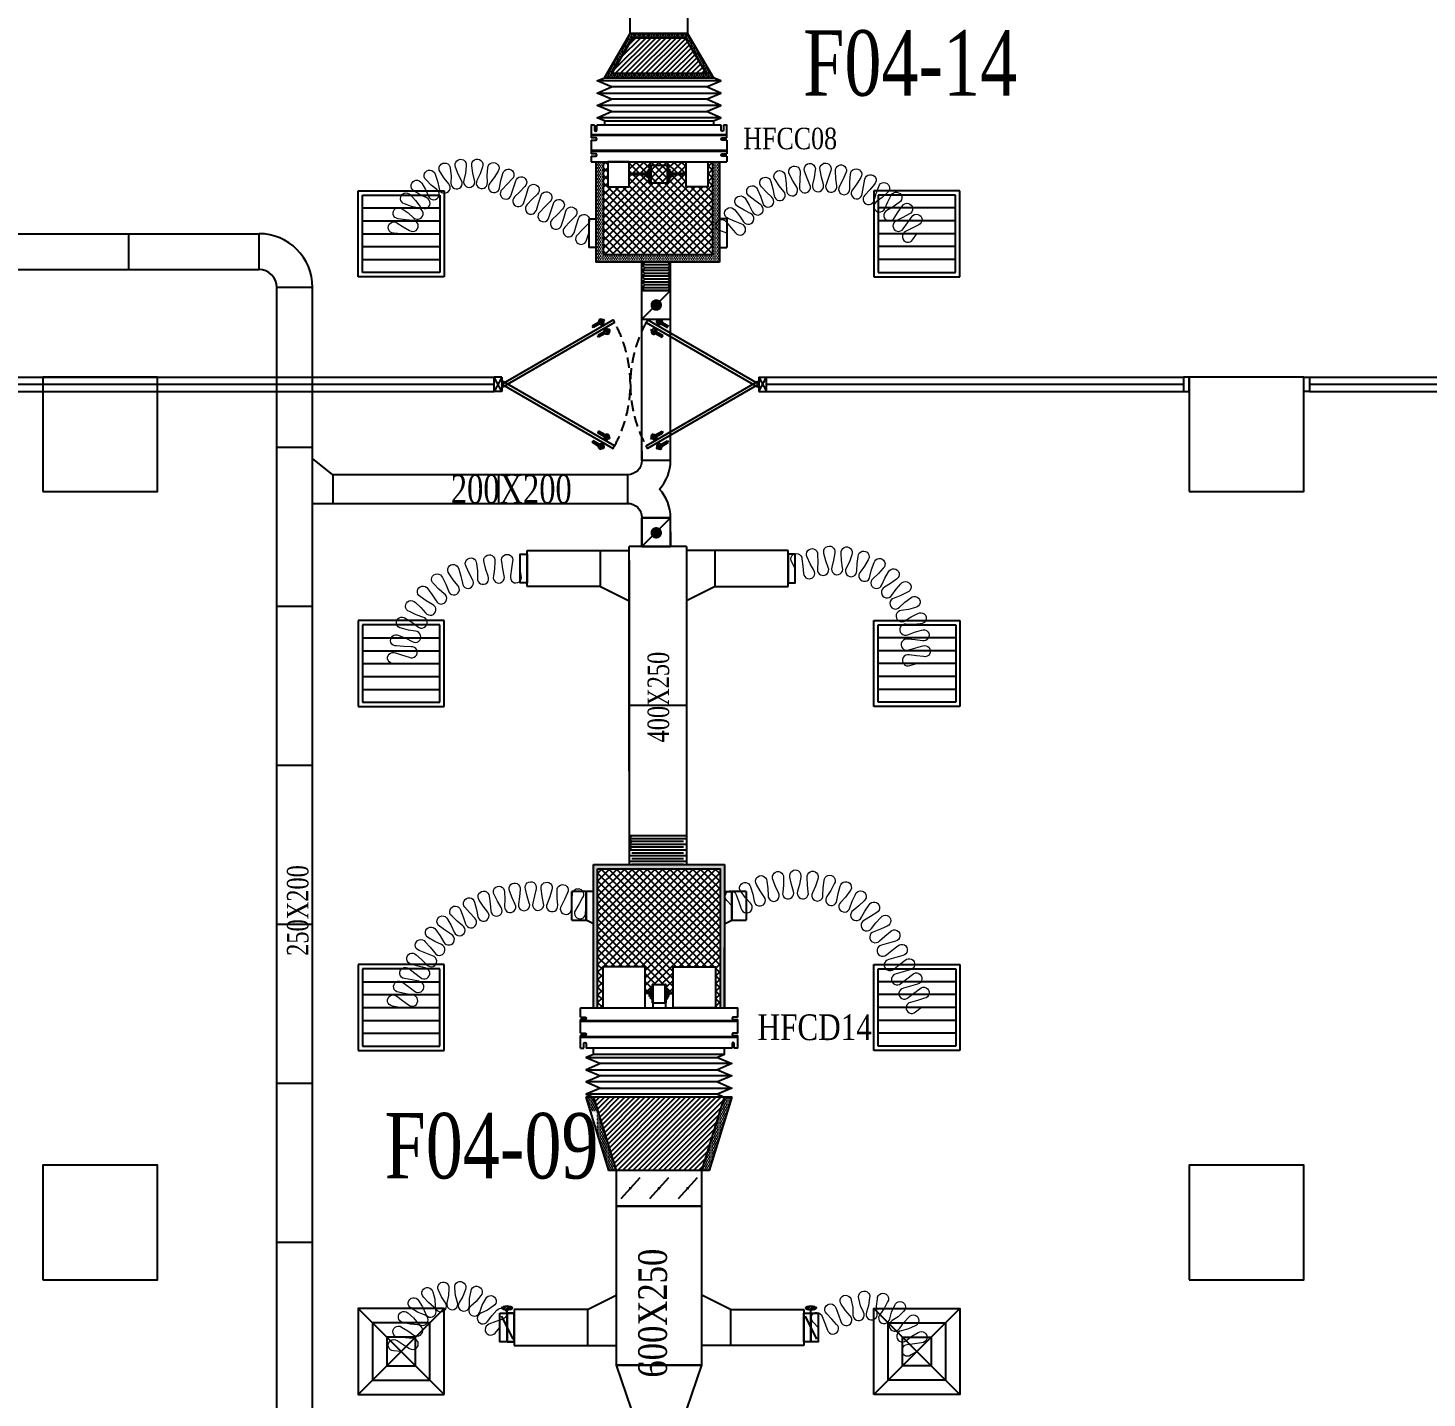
# Model space of a CAD drawing. Header units: metres. Extents: x 352651 to 1421851, y -87441 to -24441.
# Drawn here: x 649179 to 658941, y -66085 to -56524 of the extents above; entities that cross this region are included whole.
import ezdxf
from ezdxf.enums import TextEntityAlignment as Align

# ---------------------------------------------------------------- set-up
doc = ezdxf.new("R2010")
doc.units = ezdxf.units.M
doc.header["$LTSCALE"] = 300
doc.header["$MEASUREMENT"] = 0
doc.linetypes.add('DASHED2', pattern=[0.375, 0.25, -0.125])
for name, color, linetype in [('bat noi mem', 4, 'CONTINUOUS'), ('CUA', 8, 'CONTINUOUS'), ('CUAGIO', 2, 'CONTINUOUS'), ('KHUAT', 8, 'DASHED2'), ('KT', 1, 'CONTINUOUS'), ('thiet bi', 11, 'CONTINUOUS'), ('vach', 6, 'CONTINUOUS')]:
    doc.layers.add(name, color=color, linetype=linetype)
doc.layers.add('noi mem', color=5, linetype='BATTING', lineweight=0)
doc.styles.add('PHU', font='vntimeh.shx', dxfattribs={"width": 0.8})
doc.styles.add('ROMANS', font='romans.shx', dxfattribs={"width": 0.75, "bigfont": 'romancvn.shx'})
doc.linetypes.add('BATTING', pattern='A,0.0001,-0.1,[134,ltypeshp.shx,S=0.1,R=0,X=-0.1,Y=0],-0.2,[134,ltypeshp.shx,S=0.1,R=180,X=0.1,Y=0],-0.1', length=0.4001)
pattern_1 = [(180, (1209250.94, -6539.427), (-6.25, 12.5), [0, -12.5])]
pattern_2 = [(0, (-176471.301, -113850.794), (6.25, 12.5), [0, -12.5])]

# ---------------------------------------------------------------- blocks, each defined once
blk = doc.blocks.new('cot1')
at = {"layer": 'vach'}
blk.add_lwpolyline([(-400, -400), (400, -400), (400, 400), (-400, 400)], close=True, dxfattribs=at)
blk = doc.blocks.new('SAG')
at = {"layer": 'CUAGIO'}
for p, q in [((-300, 300), (-300, -300)), ((300, 300), (-300, 300)), ((300, -300), (300, 300)), ((-300, -300), (300, -300))]:
    blk.add_line(p, q, dxfattribs=at)
at = {"layer": 'CUAGIO', "color": 8}
for p, q in [((-270, 270), (-270, -270)), ((270, 270), (-270, 270)), ((-180, -270), (-180, 270)), ((-90, -270), (-90, 270)), ((0, -270), (0, 270)), ((90, -270), (90, 270)), ((180, -270), (180, 270)), ((270, -270), (270, 270)), ((-270, -270), (270, -270))]:
    blk.add_line(p, q, dxfattribs=at)
blk = doc.blocks.new('SAD')
at = {"layer": 'CUAGIO', "color": 8}
for p, q in [((-300, -300), (300, 300)), ((300, -300), (-300, 300))]:
    blk.add_line(p, q, dxfattribs=at)
at = {"layer": 'CUAGIO'}
blk.add_lwpolyline([(300, -300), (300, 300), (-300, 300), (-300, -300)], close=True, dxfattribs=at)
at = {"layer": 'CUAGIO', "color": 8}
for points in [[(200, -200), (200, 200), (-200, 200), (-200, -200)], [(100, -100), (100, 100), (-100, 100), (-100, -100)]]:
    blk.add_lwpolyline(points, close=True, dxfattribs=at)
blk = doc.blocks.new('1-van gio D200')
at = {"layer": 'CUAGIO'}
h = blk.add_hatch(dxfattribs=at)
h.set_pattern_fill('ANSI31', color=256, scale=100, style=0)
edge = h.paths.add_edge_path()
edge.add_ellipse((486127, -58494), major_axis=(-38.1, 0), ratio=0.310482, start_angle=0, end_angle=360, ccw=False)
for p, q in [((486167, -58437.3), (486087.1, -58277.5)), ((486127, -58257.4), (486127, -58494))]:
    blk.add_line(p, q, dxfattribs=at)
at = {"layer": 'CUAGIO', "const_width": 3}
for points in [[(486127, -58457.4), (486177, -58457.4), (486177, -58257.4), (486077, -58257.4), (486077, -58457.4), (486127, -58457.4)], [(486167, -58437.3), (486087.1, -58277.5)], [(486127, -58257.4), (486127, -58494)]]:
    blk.add_lwpolyline(points, dxfattribs=at)
at = {"layer": 'CUAGIO'}
blk.add_lwpolyline([(486177, -58457.4), (486077, -58457.4), (486077, -58257.4), (486177, -58257.4)], close=True, dxfattribs=at)
at = {"layer": 'CUAGIO', "const_width": 5.35}
blk.add_lwpolyline([(486130.7, -58357.4, -1), (486123.3, -58357.4, -1)], format="xyb", close=True, dxfattribs=at)
at = {"layer": 'CUAGIO', "extrusion": (0, 0, -1)}
blk.add_ellipse((486127, -58494), major_axis=(-38.1, 0), ratio=0.310482, start_param=-1.570796, end_param=4.712389, dxfattribs=at)
blk = doc.blocks.new('bac noi mem')
at = {"layer": 'bat noi mem'}
for p, q in [((493886.7, -64673), (493866.7, -64693)), ((494066.7, -64693), (493866.7, -64693)), ((493866.7, -64693), (493886.7, -64713)), ((493886.7, -64713), (493866.7, -64733)), ((494046.7, -64673), (493886.7, -64673)), ((494046.7, -64713), (493886.7, -64713)), ((494046.7, -64673), (494066.7, -64693)), ((494066.7, -64693), (494046.7, -64713)), ((494046.7, -64713), (494066.7, -64733)), ((494066.7, -64733), (493866.7, -64733)), ((493866.7, -64733), (493886.7, -64753)), ((493886.7, -64753), (493866.7, -64773)), ((494066.7, -64773), (493866.7, -64773)), ((493866.7, -64773), (493886.7, -64793)), ((493886.7, -64793), (493866.7, -64813)), ((494066.7, -64813), (493866.7, -64813)), ((493866.7, -64813), (493886.7, -64833)), ((494046.7, -64753), (493886.7, -64753)), ((494046.7, -64793), (493886.7, -64793)), ((494066.7, -64733), (494046.7, -64753)), ((494046.7, -64753), (494066.7, -64773)), ((494066.7, -64773), (494046.7, -64793)), ((494046.7, -64793), (494066.7, -64813)), ((494066.7, -64813), (494046.7, -64833)), ((493886.7, -64833), (493866.7, -64853)), ((494066.7, -64853), (493866.7, -64853)), ((493866.7, -64853), (493886.7, -64873)), ((494046.7, -64833), (493886.7, -64833)), ((494046.7, -64873), (493886.7, -64873)), ((494046.7, -64833), (494066.7, -64853)), ((494066.7, -64853), (494046.7, -64873))]:
    blk.add_line(p, q, dxfattribs=at)

msp = doc.modelspace()

# ---------------------------------------------------------------- hatches: boundary and pattern name
at = {"layer": 'CUAGIO'}
h = msp.add_hatch(dxfattribs=at)
h.set_pattern_fill('DOTS', color=256, scale=200, style=0)
h.set_pattern_definition(pattern_2)
h.paths.add_polyline_path([(653782, -56561.5), (653382, -56561.5), (653201, -56871.5), (653963, -56871.5)])
h.paths.add_polyline_path([(653764.7, -56591.5), (653910.7, -56841.5), (653253.2, -56841.5), (653399.2, -56591.5)], flags=16)
h = msp.add_hatch(dxfattribs=at)
h.set_pattern_fill('ANSI31', color=256, scale=200, style=0)
h.set_pattern_definition([(45, (-181458.12, -88621.382), (-17.6776695, 17.6776695), [])])
h.paths.add_polyline_path([(653910.7, -56841.5), (653764.7, -56591.5), (653399.2, -56591.5), (653253.2, -56841.5)])
h = msp.add_hatch(dxfattribs=at)
h.set_pattern_fill('DOTS', color=256, scale=200, style=0)
h.set_pattern_definition(pattern_2)
h.paths.add_polyline_path([(654004.3, -57457), (653954.3, -57457), (653954.3, -58107), (653192.3, -58107), (653192.3, -57457), (653142.3, -57457), (653142.3, -58157), (654004.3, -58157)])
at = {"layer": 'CUAGIO', "ltscale": 1.5}
h = msp.add_hatch(dxfattribs=at)
h.set_pattern_fill('ANSI37', color=9, scale=300, style=0)
h.set_pattern_definition([(45, (-3100, 0), (-26.5165043, 26.5165043), []), (135, (-3100, 0), (-26.5165043, -26.5165043), [])])
h.paths.add_polyline_path([(653954.3, -58107), (653954.3, -57457), (653922, -57457), (653922, -57632), (653772, -57632), (653772, -57549), (653666.7, -57549), (653666.7, -57564.7), (653656.2, -57564.7), (653656.2, -57524.3), (653666.7, -57524.3), (653666.7, -57539.9), (653772, -57539.9), (653772, -57457), (653374.5, -57457), (653374.5, -57632), (653224.5, -57632), (653224.5, -57457), (653192.3, -57457), (653192.3, -58107)])
h.paths.add_polyline_path([(653517.6, -57607.5, 0.725882), (653524.1, -57607.5)], flags=16)
h.paths.add_polyline_path([(653646.3, -57481.4, 0.725882), (653639.8, -57481.4), (653639.8, -57607.5, 0.725882), (653646.3, -57607.5)], flags=16)
h.paths.add_polyline_path([(653507.7, -57564.7), (653497.2, -57564.7), (653497.2, -57524.3), (653507.7, -57524.3)], flags=16)
at = {"layer": 'CUAGIO'}
h = msp.add_hatch(dxfattribs=at)
h.set_pattern_fill('DOTS', color=2, scale=200, style=0)
h.set_pattern_definition([(0, (55045.287, -32824.01), (6.25, 12.5), [0, -12.5])])
h.paths.add_polyline_path([(654010.1, -62391.5), (654010.1, -63361.5), (654040.1, -63361.5), (654040.1, -62361.5), (653124.1, -62361.5), (653124.1, -63361.5), (653154.1, -63361.5), (653154.1, -62391.5)])
at = {"layer": 'CUAGIO', "ltscale": 1.5}
h = msp.add_hatch(dxfattribs=at)
h.set_pattern_fill('ANSI37', color=9, scale=300, style=0)
h.set_pattern_definition([(45, (102460.246, -2760.965), (-26.5165043, 26.5165043), []), (135, (102460.246, -2760.965), (-26.5165043, -26.5165043), [])])
h.paths.add_polyline_path([(653485.3, -63075.5), (653485.3, -63262.9), (653514.7, -63262.9), (653514.7, -63242.7), (653525.3, -63242.7), (653525.3, -63226.9), (653535.2, -63226.9), (653535.2, -63202, -1), (653541.7, -63199.9), (653624, -63199.9, -1), (653630.5, -63202), (653630.5, -63226.9), (653640.4, -63226.9), (653640.4, -63242.7), (653650.9, -63242.7), (653650.9, -63262.9), (653680.3, -63262.9), (653680.3, -63075.5), (653975.3, -63075.5), (653975.3, -63361.5), (654010.1, -63361.5), (654010.1, -62391.5), (653154.1, -62391.5), (653154.1, -63361.5), (653190.3, -63361.5), (653190.3, -63075.5)])
at = {"layer": 'CUAGIO'}
h = msp.add_hatch(dxfattribs=at)
h.set_pattern_fill('DOTS', color=2, scale=200, angle=180, style=0)
h.set_pattern_definition(pattern_1)
h.paths.add_polyline_path([(653282.1, -64496.5), (653229.8, -64496.5), (653071.8, -63986.5), (653124.1, -63986.5)])
h = msp.add_hatch(dxfattribs=at)
h.set_pattern_fill('ANSI31', color=256, scale=200, style=0)
h.set_pattern_definition([(45, (-181458.12, -87912.58), (-17.6776695, 17.6776695), [])])
h.paths.add_polyline_path([(653124.1, -63986.5), (653282.1, -64496.5), (653882.1, -64496.5), (654040.1, -63986.5)])
h = msp.add_hatch(dxfattribs=at)
h.set_pattern_fill('DOTS', color=2, scale=200, angle=180, style=0)
h.set_pattern_definition(pattern_1)
h.paths.add_polyline_path([(653934.5, -64496.5), (653882.1, -64496.5), (654040.1, -63986.5), (654092.5, -63986.5)])

# ---------------------------------------------------------------- linework, layer by layer
at = {"layer": 'bat noi mem'}
for p, q in [((654013, -56892.9), (653151, -56892.9)), ((654013, -56892.9), (653151, -56892.9)), ((653151, -56978.6), (654013, -56978.6)), ((653913, -56935.7), (653251, -56935.7)), ((654013, -57064.3), (653151, -57064.3)), ((653913, -57021.5), (653251, -57021.5)), ((654013, -57150), (653151, -57150)), ((653201, -57171.5), (653963, -57171.5)), ((653251, -57107.2), (653913, -57107.2)), ((653773.3, -62161.5), (653373.3, -62161.5)), ((653393.3, -62161.5), (653373.3, -62181.5)), ((653773.3, -62181.5), (653373.3, -62181.5)), ((653373.3, -62181.5), (653393.3, -62201.5)), ((653393.3, -62201.5), (653373.3, -62221.5)), ((653773.3, -62221.5), (653373.3, -62221.5)), ((653373.3, -62221.5), (653393.3, -62241.5)), ((653393.3, -62241.5), (653373.3, -62261.5)), ((653773.3, -62261.5), (653373.3, -62261.5)), ((653753.3, -62201.5), (653393.3, -62201.5)), ((653753.3, -62241.5), (653393.3, -62241.5)), ((653773.3, -62301.5), (653373.3, -62301.5)), ((653773.3, -62341.5), (653373.3, -62341.5)), ((653753.3, -62281.5), (653393.3, -62281.5)), ((653753.3, -62321.5), (653393.3, -62321.5)), ((653753.3, -62361.5), (653393.3, -62361.5)), ((653074.1, -63707.9), (653990.1, -63707.9)), ((653074.1, -63793.6), (653990.1, -63793.6)), ((654090.1, -63750.7), (653174.1, -63750.7)), ((654090.1, -63836.5), (653174.1, -63836.5)), ((653990.1, -63879.3), (653074.1, -63879.3)), ((653174.1, -63922.2), (654090.1, -63922.2)), ((653990.1, -63965), (653074.1, -63965)), ((654040.1, -63986.5), (653124.1, -63986.5))]:
    msp.add_line(p, q, dxfattribs=at)
for points in [[(653201, -57171.5), (653151, -57150), (653251, -57107.2), (653151, -57064.3), (653251, -57021.5), (653151, -56978.6), (653251, -56935.7), (653151, -56892.9), (653201, -56871.5)], [(653963, -57171.5), (654013, -57150), (653913, -57107.2), (654013, -57064.3), (653913, -57021.5), (654013, -56978.6), (653913, -56935.7), (654013, -56892.9), (653963, -56871.5)], [(653124.1, -63686.5), (653074.1, -63707.9), (653174.1, -63750.7), (653074.1, -63793.6), (653174.1, -63836.5), (653074.1, -63879.3), (653174.1, -63922.2), (653074.1, -63965), (653124.1, -63986.5)], [(654040.1, -63686.5), (653990.1, -63707.9), (654090.1, -63750.7), (653990.1, -63793.6), (654090.1, -63836.5), (653990.1, -63879.3), (654090.1, -63922.2), (653990.1, -63965), (654040.1, -63986.5)]]:
    msp.add_lwpolyline(points, dxfattribs=at)
at = {"layer": 'CUA'}
for p, q in [((653202.9, -58561.4), (653152.8, -58590.4)), ((653192, -58597.8), (653166.1, -58552.8)), ((653561.3, -58561.4), (653611.5, -58590.4)), ((653572.2, -58597.8), (653598.2, -58552.8)), ((653161.1, -58578.4), (653116, -58604.4)), ((653116, -58604.4), (653122.3, -58615.2)), ((653167.3, -58589.2), (653122.3, -58615.2)), ((653199.5, -58645), (653154.5, -58671)), ((653205.8, -58655.8), (653160.7, -58681.8)), ((653241.4, -58628.1), (653191.2, -58657)), ((653204.5, -58619.3), (653230.5, -58664.3)), ((653466, -58604.4), (653459.8, -58615.2)), ((653522.9, -58628.1), (653573, -58657)), ((653559.8, -58619.3), (653533.8, -58664.3)), ((653558.5, -58655.8), (653603.5, -58681.8)), ((653564.7, -58645), (653609.8, -58671)), ((653597, -58589.2), (653642, -58615.2)), ((653603.2, -58578.4), (653648.2, -58604.4)), ((653160.7, -58681.8), (653154.5, -58671)), ((653603.5, -58681.8), (653609.8, -58671)), ((652432.1, -59059.6), (652432.1, -58960)), ((652484.9, -58960), (652432.1, -59059.6)), ((652484.9, -59059.6), (652432.1, -58960)), ((652484.9, -58960), (652432.1, -58960)), ((652484.9, -58960), (652484.9, -59059.6)), ((654279.4, -58960), (654279.4, -59059.6)), ((654279.4, -58960), (654332.1, -59059.6)), ((654279.4, -59059.6), (654332.1, -58960)), ((654279.4, -58960), (654332.1, -58960)), ((654332.1, -59059.6), (654332.1, -58960)), ((652484.9, -59059.6), (652432.1, -59059.6)), ((654279.4, -59059.6), (654332.1, -59059.6)), ((653160.7, -59337.8), (653154.5, -59348.6)), ((653199.5, -59374.6), (653154.5, -59348.6)), ((653205.8, -59363.8), (653160.7, -59337.8)), ((653558.5, -59363.8), (653603.5, -59337.8)), ((653564.7, -59374.6), (653609.8, -59348.6)), ((653603.5, -59337.8), (653609.8, -59348.6)), ((653116, -59415.2), (653122.3, -59404.4)), ((653161.1, -59441.2), (653116, -59415.2)), ((653167.3, -59430.4), (653122.3, -59404.4)), ((653202.9, -59458.2), (653152.8, -59429.2)), ((653192, -59421.8), (653166.1, -59466.8)), ((653241.4, -59391.5), (653191.2, -59362.6)), ((653204.5, -59400.3), (653230.5, -59355.3)), ((653522.9, -59391.5), (653573, -59362.6)), ((653559.8, -59400.3), (653533.8, -59355.3)), ((653561.3, -59458.2), (653611.5, -59429.2)), ((653572.2, -59421.8), (653598.2, -59466.8)), ((653597, -59430.4), (653642, -59404.4)), ((653603.2, -59441.2), (653648.2, -59415.2)), ((653648.2, -59415.2), (653642, -59404.4))]:
    msp.add_line(p, q, dxfattribs=at)
at = {"layer": 'CUA', "linetype": 'Continuous'}
for p, q in [((646882.1, -58959.6), (652432.1, -58959.6)), ((654332.1, -58959.6), (657242.1, -58959.6)), ((658122.1, -58959.6), (660432.1, -58959.6)), ((646832.1, -59009.6), (652432.1, -59009.6)), ((654332.1, -59009.6), (657242.1, -59009.6)), ((658122.1, -59009.6), (660432.1, -59009.6)), ((646782.1, -59059.6), (652432.1, -59059.6)), ((654332.1, -59059.6), (657242.1, -59059.6)), ((658122.1, -59059.6), (660432.1, -59059.6))]:
    msp.add_line(p, q, dxfattribs=at)
at = {"layer": 'CUA'}
for points in [[(653272.5, -58579.5), (652495.5, -59028.1), (652484.9, -59009.8), (653261.9, -58561.2)], [(653491.8, -58579.5), (654268.8, -59028.1), (654279.4, -59009.8), (653502.3, -58561.2)], [(653272.5, -59440.1), (652495.5, -58991.5), (652484.9, -59009.8), (653261.9, -59458.4)], [(653491.8, -59440.1), (654268.8, -58991.5), (654279.4, -59009.8), (653502.3, -59458.4)]]:
    msp.add_lwpolyline(points, close=True, dxfattribs=at)
at = {"layer": 'CUA', "linetype": 'Continuous'}
for points in [[(657282.1, -58959.6), (657242.1, -58959.6), (657242.1, -59059.6), (657282.1, -59059.6)], [(658082.1, -58959.6), (658122.1, -58959.6), (658122.1, -59059.6), (658082.1, -59059.6)]]:
    msp.add_lwpolyline(points, close=True, dxfattribs=at)
at = {"layer": 'CUA', "extrusion": (0, 0, -1)}
for centre, major_axis in [((653179, -58575.2), (17.6, -4.7)), ((653546.8, -58641.9), (-4.7, 17.6)), ((653217.5, -59377.7), (4.7, -17.6)), ((653585.2, -59444.4), (-17.6, 4.7))]:
    msp.add_ellipse(centre, major_axis=major_axis, ratio=1, dxfattribs=at)
at = {"layer": 'CUA'}
for centre, major_axis in [((653585.2, -58575.2), (-17.6, -4.7)), ((653217.5, -58641.9), (4.7, 17.6)), ((653179, -59444.4), (17.6, 4.7)), ((653546.8, -59377.7), (-4.7, -17.6))]:
    msp.add_ellipse(centre, major_axis=major_axis, ratio=1, dxfattribs=at)
at = {"layer": 'CUAGIO'}
for p, q in [((653201, -56871.5), (653382, -56561.5)), ((653382, -56561.5), (653782, -56561.5)), ((653782, -56561.5), (653963, -56871.5)), ((653201, -56871.5), (653963, -56871.5)), ((653201, -56871.5), (653963, -56871.5)), ((653913, -56935.7), (653913, -56935.7)), ((653142.3, -57457), (653142.3, -58157)), ((653192.3, -57457), (653192.3, -58107)), ((653954.3, -57457), (653954.3, -58107)), ((654004.3, -57457), (654004.3, -58157)), ((653092.3, -57856.2), (653092.3, -58056.2)), ((654054.3, -57856.2), (654054.3, -58056.2)), ((646550.2, -57959.6), (650790.1, -57959.5)), ((649880.6, -57959.6), (649880.6, -58209.6)), ((650790.1, -57959.5), (650790.1, -58209.5)), ((637009.7, -58209.6), (650790.1, -58209.5)), ((650915.5, -68910.2), (650915.1, -58334.5)), ((651165.1, -58334.5), (650915.1, -58334.5)), ((651165.5, -68910.2), (651165.1, -58334.5)), ((653462.8, -58357), (653662.8, -58357)), ((653662.8, -58357), (653462.8, -58556.9)), ((653462.8, -59541.5), (653462.8, -58367)), ((653662.8, -59541.5), (653662.8, -58367)), ((653462.8, -58556.9), (653662.8, -58556.9)), ((651165.1, -59450.4), (650915.1, -59450.4)), ((651305.4, -59641.5), (651165.2, -59528)), ((653462.8, -59474), (653462.8, -59541.5)), ((653662.8, -59541.5), (653662.8, -59474)), ((651305.4, -59641.5), (651305.4, -59841.5)), ((652463, -59641.5), (652463, -59841.5)), ((653362.8, -59641.5), (653362.8, -59841.5)), ((653362.8, -59641.5), (653362.8, -59841.5)), ((653462.8, -60141.5), (653462.8, -59941.5)), ((653662.8, -59941.5), (653462.8, -60141.5)), ((653462.8, -60026.2), (653462.8, -59941.5)), ((653662.8, -59941.5), (653462.8, -59941.5)), ((653462.8, -59941.5), (653462.8, -60098.1)), ((653662.8, -60141.5), (653662.8, -59941.5)), ((653662.8, -60026.2), (653662.8, -59941.5)), ((653662.8, -60098.1), (653662.8, -59941.5)), ((653462.8, -60039.3), (653462.8, -60141.5)), ((653662.8, -60039.3), (653662.8, -60141.5)), ((652663.3, -60421.4), (652663.3, -60171.4)), ((652663.3, -60171.4), (653373.3, -60171.4)), ((652673.3, -60171.4), (653373.3, -60171.4)), ((653173.3, -60421.4), (653173.3, -60171.4)), ((653173.3, -60421.4), (653173.3, -60171.4)), ((653373.3, -61709.3), (653373.3, -60141.5)), ((653773.3, -60141.5), (653373.3, -60141.5)), ((653462.8, -60141.5), (653662.8, -60141.5)), ((653773.3, -60141.5), (653773.3, -62361.5)), ((654473.2, -60171.4), (653773.3, -60171.4)), ((654483.2, -60171.4), (653773.3, -60171.4)), ((653973.3, -60421.4), (653973.3, -60171.4)), ((653973.3, -60421.4), (653973.3, -60171.4)), ((654483.2, -60421.4), (654483.2, -60171.4)), ((653373.3, -60240.5), (653373.3, -62361.5)), ((653173.3, -60421.4), (652663.3, -60421.4)), ((653173.3, -60421.4), (652673.3, -60421.4)), ((653173.3, -60421.4), (653373.3, -60521.4)), ((653173.3, -60421.4), (653373.3, -60521.4)), ((653973.3, -60421.4), (653773.3, -60521.4)), ((653973.3, -60421.4), (653773.3, -60521.4)), ((653973.3, -60421.4), (654473.2, -60421.4)), ((653973.3, -60421.4), (654483.2, -60421.4)), ((651165.1, -60560.4), (650915.1, -60560.4)), ((653773.3, -61251.5), (653373.3, -61251.5)), ((651165.1, -61670.4), (650915.1, -61670.4)), ((653154.1, -63361.5), (653154.1, -62391.5)), ((654010.1, -63361.5), (654010.1, -62391.5)), ((652974.4, -62750.8), (652974.4, -62550.8)), ((653074.1, -62550.8), (652974.4, -62550.8)), ((653074.1, -62750.8), (653074.1, -62550.8)), ((653074.1, -62550.8), (653074.1, -62750.8)), ((653074.1, -62550.8), (653074.1, -62750.8)), ((654090.1, -62550.8), (654090.1, -62750.8)), ((654090.1, -62550.8), (654090.1, -62750.8)), ((654090.1, -62750.8), (654090.1, -62550.8)), ((654189.8, -62550.8), (654189.8, -62750.8)), ((654090.1, -62750.8), (654189.8, -62750.8)), ((651165.1, -62780.4), (650915.1, -62780.4)), ((654040.1, -63361.5), (654040.1, -62940.1)), ((651165.1, -63890.4), (650915.1, -63890.4)), ((653934.5, -64496.5), (653229.8, -64496.5)), ((653449.1, -64547.2), (653315.2, -64695.8)), ((653649.1, -64547.2), (653515.2, -64695.8)), ((653849.1, -64547.2), (653715.2, -64695.8)), ((651165.1, -65000.4), (650915.1, -65000.4)), ((653082.1, -65468.3), (653282.1, -65368.3)), ((654082.1, -65468.3), (653882.1, -65368.3)), ((653082.1, -65468.3), (652572.1, -65468.3)), ((652572.1, -65468.3), (652572.1, -65718.3)), ((653082.1, -65468.3), (653082.1, -65718.3)), ((654082.1, -65468.3), (654592.1, -65468.3)), ((654082.1, -65468.3), (654082.1, -65718.3)), ((654592.1, -65468.3), (654592.1, -65718.3)), ((652572.1, -65718.3), (653282.1, -65718.3)), ((654592.1, -65718.3), (653882.1, -65718.3))]:
    msp.add_line(p, q, dxfattribs=at)
at = {"layer": 'CUAGIO', "color": 2}
for p, q in [((654055, -57417.5), (654055, -57457)), ((654004.3, -58157), (653142.3, -58157)), ((653954.3, -58107), (653192.3, -58107)), ((653462.8, -58367), (653462.8, -58157)), ((653662.8, -58367), (653662.8, -58157)), ((653124.1, -63361.5), (653124.1, -62361.5)), ((653124.1, -62361.5), (654040.1, -62361.5)), ((654040.1, -62361.5), (654040.1, -63361.5)), ((653154.1, -62391.5), (654010.1, -62391.5)), ((654092.5, -63986.5), (653071.8, -63986.5)), ((654040.1, -63986.5), (654092.5, -63986.5))]:
    msp.add_line(p, q, dxfattribs=at)
at = {"layer": 'CUAGIO'}
for points in [[(653382, -56311.5), (653782, -56311.5), (653782, -56561.5), (653382, -56561.5)], [(653382, -56561.5), (653782, -56561.5), (653963, -56871.5), (653201, -56871.5)], [(653399.2, -56591.5), (653764.7, -56591.5), (653910.7, -56841.5), (653253.2, -56841.5)], [(652663.3, -60396.4), (652613.3, -60396.4), (652613.3, -60196.4), (652663.3, -60196.4)], [(654483.2, -60396.4), (654533.2, -60396.4), (654533.2, -60196.4), (654483.2, -60196.4)], [(653282.1, -64746.5), (653882.1, -64746.5), (653882.1, -64496.5), (653282.1, -64496.5)], [(652572.1, -65493.3), (652522.1, -65493.3), (652522.1, -65693.3), (652572.1, -65693.3)], [(654592.1, -65493.3), (654642.1, -65493.3), (654642.1, -65693.3), (654592.1, -65693.3)], [(653882.1, -65856.5), (653282.1, -65856.5), (653457.1, -66366.5), (653707.1, -66366.5)]]:
    msp.add_lwpolyline(points, close=True, dxfattribs=at)
for points in [[(653092.3, -57856.2), (653142.3, -57856.2)], [(654054.3, -57856.2), (654004.3, -57856.2)], [(653142.3, -58056.2), (653092.3, -58056.2)], [(654004.3, -58056.2), (654054.3, -58056.2)], [(653124.1, -62550.8), (653074.1, -62550.8)], [(654040.1, -62550.8), (654090.1, -62550.8)], [(654040.1, -62550.8), (654090.1, -62550.8)], [(654189.8, -62550.8), (654090.1, -62550.8)], [(652974.4, -62750.8), (653074.1, -62750.8)], [(653124.1, -62776), (653074.1, -62750.8)], [(654040.1, -62776), (654090.1, -62750.8)], [(653071.8, -63986.5), (653229.8, -64496.5)], [(653882.1, -64496.5), (654040.1, -63986.5), (653124.1, -63986.5), (653282.1, -64496.5)], [(653934.5, -64496.5), (654092.5, -63986.5)]]:
    msp.add_lwpolyline(points, dxfattribs=at)
for points, const_width in [([(653582.8, -58457.4, -1), (653542.8, -58457.4, -1)], 40), ([(653582.8, -60047, -1), (653542.8, -60047, -1)], 40), ([(653377.1, -64621.5, -1), (653387.1, -64621.5, -1)], 10), ([(653577.1, -64621.5, -1), (653587.1, -64621.5, -1)], 10), ([(653777.1, -64621.5, -1), (653787.1, -64621.5, -1)], 10)]:
    msp.add_lwpolyline(points, format="xyb", close=True, dxfattribs=dict(at, const_width=const_width))
msp.add_lwpolyline([(651165.2, -59841.5), (653362.8, -59841.5, -0.414214), (653462.8, -59941.5), (653662.8, -59941.5), (653662.8, -59941.5, 0.184483), (653586.4, -59741.5, 0.184483), (653662.8, -59541.5), (653662.8, -59541.5), (653462.8, -59541.5, -0.414214), (653362.8, -59641.5), (651305.4, -59641.5)], format="xyb", dxfattribs=at)
at = {"layer": 'CUAGIO', "color": 2}
msp.add_lwpolyline([(653282.1, -65856.5), (653882.1, -65856.5), (653882.1, -64746.5), (653282.1, -64746.5)], close=True, dxfattribs=at)
at = {"layer": 'CUAGIO'}
for radius in [375, 125]:
    msp.add_arc((650790.1, -58334.5), radius, 0, 90, dxfattribs=at)
at = {"layer": 'KHUAT'}
for centre, start, end in [((652482.9, -59009.8), 331.40997, 28.59003), ((654281.4, -59009.8), 151.40997, 208.59003)]:
    msp.add_arc(centre, 899.3, start, end, dxfattribs=at)
at = {"layer": 'noi mem', "linetype": 'ByBlock', "ltscale": 1.5}
for points in [[(651782.1, -57959.6), (651730.9, -57955.7, -1.333333), (651753.8, -57884.3), (651797.8, -57910.9), (651841.7, -57937.6, 1.333333), (651864.6, -57866.2), (651813.4, -57862.3), (651761.8, -57855.1, -1.333333), (651788.9, -57785.2), (651831.8, -57814.6), (651870.1, -57847.9, 1.333333), (651904.6, -57781.3), (651855.3, -57769.3), (651806.4, -57751.2, -1.333333), (651847.9, -57688.7), (651883.5, -57726.7), (651913.8, -57767.4, 1.333333), (651961.7, -57709.8), (651916.2, -57687.4), (651872.3, -57659.3, -1.333333), (651926.2, -57607.2), (651952.9, -57651.9), (651973.7, -57698.2, 1.333333), (652032.9, -57652.1), (651993.2, -57620.6), (651956.4, -57583.7, -1.333333), (652020.2, -57544.3), (652036.7, -57593.7), (652047.1, -57643.4, 1.333333), (652114.8, -57611.2), (652082.8, -57571.8), (652054.8, -57527.9, -1.333333), (652125.6, -57503.1), (652131, -57554.9), (652130.5, -57605.7, 1.333333), (652203.6, -57588.7), (652180.8, -57543.4), (652162.8, -57494.5, -1.333333), (652237.3, -57485.5), (652231.5, -57537.2), (652220.1, -57586.7, 1.333333), (652295.1, -57585.8), (652282.5, -57536.6), (652275.5, -57485, -1.333333), (652350.1, -57492.2), (652333.4, -57541.5), (652311.7, -57587.4, 1.333333), (652385.1, -57602.6), (652383.4, -57551.9), (652387.6, -57500, -1.333333), (652459, -57523), (652432, -57567.6), (652400.9, -57607.7, 1.333333), (652469.4, -57638.3), (652478.6, -57588.4), (652493.4, -57538.7, -1.333333), (652558.4, -57576), (652522.9, -57613.8), (652486.9, -57650.5, 1.333333), (652551.2, -57689.2), (652566.7, -57640.2), (652582.3, -57591.2, -1.333333), (652646.5, -57629.8), (652610.5, -57666.5), (652574.5, -57703.2, 1.333333), (652638.8, -57741.8), (652654.3, -57692.8), (652669.8, -57643.8, -1.333333), (652734.1, -57682.5), (652698.1, -57719.2), (652662.1, -57755.9, 1.333333), (652726.4, -57794.5), (652741.9, -57745.5), (652757.4, -57696.5, -1.333333), (652821.7, -57735.1), (652785.7, -57771.8), (652749.7, -57808.5, 1.333333), (652814, -57847.2), (652829.5, -57798.2), (652845, -57749.2, -1.333333), (652909.3, -57787.8), (652873.3, -57824.5), (652837.3, -57861.2, 1.333333), (652901.6, -57899.8), (652917.1, -57850.8), (652932.6, -57801.8, -1.333333), (652996.9, -57840.5), (652960.9, -57877.2), (652924.9, -57913.9, 1.333333), (652989.1, -57952.5), (653004.7, -57903.5), (653020.2, -57854.5, -1.333333), (653084.5, -57893.1), (653048.5, -57929.8), (653012.5, -57966.5, 1.333333), (653076.7, -58005.2), (653092.3, -57956.2)], [(654054.3, -57956.2), (654006.3, -57937.4, -1.333333), (654049.6, -57876.1), (654083.3, -57915.1), (654117, -57954.1, 1.333333), (654160.3, -57892.8), (654112.4, -57874), (654064.7, -57853.3, -1.333333), (654110.2, -57793.6), (654142.8, -57834), (654172, -57876, 1.333333), (654221.4, -57819.6), (654176, -57796.2), (654131.7, -57769.1, -1.333333), (654184.9, -57716.3), (654211.7, -57760.8), (654234.7, -57806.3, 1.333333), (654291.5, -57757.3), (654249.7, -57727.8), (654209.5, -57694.9, -1.333333), (654269.5, -57649.9), (654289.9, -57697.6), (654306.5, -57746, 1.333333), (654369.4, -57705.1), (654332.1, -57670.3), (654296.8, -57632.2, -1.333333), (654362.4, -57595.8), (654376.1, -57645.9), (654385.9, -57696, 1.333333), (654453.8, -57664.2), (654421.6, -57624.6), (654391.9, -57582, -1.333333), (654461.9, -57554.9), (654468.6, -57606.4), (654471.4, -57657.4, 1.333333), (654543, -57635.3), (654516.6, -57591.6), (654493, -57545.3, -1.333333), (654566.1, -57528.2), (654565.6, -57580.1), (654561.4, -57631, 1.333333), (654635.4, -57618.9), (654615.2, -57572), (654598.2, -57522.9, -1.333333), (654672.9, -57515.9), (654665.3, -57567.3), (654654.1, -57617.2, 1.333333), (654729.1, -57615.3), (654715.6, -57566.1), (654705.5, -57515.2, -1.333333), (654780.4, -57518.5), (654765.8, -57568.3), (654747.9, -57616.2, 1.333333), (654822.4, -57624.7), (654815.8, -57574), (654812.8, -57522.2, -1.333333), (654886.5, -57535.8), (654865.2, -57583.2), (654840.9, -57628.1, 1.333333), (654913.6, -57646.8), (654913.9, -57595.7), (654918.1, -57543.9, -1.333333), (654989.3, -57567.6), (654961.7, -57611.5), (654931.4, -57652.7, 1.333333), (655000.8, -57681.2), (655008.2, -57630.6), (655019.4, -57579.9, -1.333333), (655086.7, -57613.1), (655053.3, -57652.9), (655017.7, -57689.5, 1.333333), (655082.5, -57727.2), (655096.8, -57678.2), (655114.9, -57629.5, -1.333333), (655176.9, -57671.6), (655138.4, -57706.4), (655098.1, -57737.8, 1.333333), (655157.1, -57784.1), (655178, -57737.4), (655202.6, -57691.7, -1.333333), (655258.3, -57741.9), (655215.3, -57771.1), (655171.1, -57796.7, 1.333333), (655223.2, -57850.6), (655250.3, -57807.3), (655280, -57765.1, -1.333333), (655329.2, -57821.8), (655283.3, -57845.3), (655237.3, -57868.6, 1.333333), (655286.3, -57925.4), (655316.1, -57883.4), (655345.9, -57841.4, -1.333333), (655394.9, -57898.2), (655349, -57921.5), (655303, -57944.8, 1.333333), (655352, -58001.6), (655381.8, -57959.6)], [(651782.1, -60959.6), (651731.6, -60959.1, -1.333333), (651743.3, -60885.1), (651791.5, -60900.3), (651839.5, -60915.8, 1.333333), (651851.7, -60841.8), (651801.2, -60841.1), (651750.2, -60836.8, -1.333333), (651767.5, -60763.8), (651815, -60782.8), (651859.5, -60805.5, 1.333333), (651883.2, -60734.4), (651834, -60725.9), (651784.6, -60712.5, -1.333333), (651814.6, -60643.8), (651858, -60670.9), (651897.7, -60701.2, 1.333333), (651933.7, -60635.5), (651886.9, -60618.4), (651840.6, -60596.3, -1.333333), (651882.5, -60534.1), (651920.3, -60568.6), (651953.9, -60605.5, 1.333333), (652001.2, -60547.2), (651958.1, -60522), (651916.5, -60492.1, -1.333333), (651968.8, -60438.3), (651999.9, -60479), (652026.4, -60521.3, 1.333333), (652083.2, -60472.5), (652045.4, -60439.9), (652009.9, -60403.1, -1.333333), (652070.9, -60359.5), (652094.2, -60405.1), (652112.7, -60451.5, 1.333333), (652177.4, -60413.6), (652146, -60374.8), (652117.6, -60332.2, -1.333333), (652185.4, -60300.2), (652200.2, -60349.3), (652210.1, -60398.2, 1.333333), (652280.5, -60372.4), (652256.5, -60328.7), (652236.2, -60281.6, -1.333333), (652308.7, -60262.3), (652314.5, -60313.2), (652315.5, -60363.1, 1.333333), (652389.4, -60350.4), (652373.6, -60303.1), (652362, -60253.2, -1.333333), (652436.8, -60247.1), (652433.4, -60298.2), (652426.5, -60348.2, 1.333333), (652501.5, -60347.2), (652493.3, -60297.4), (652485.4, -60247.5, -1.333333), (652560.4, -60246.8), (652553.3, -60296.9), (652546.3, -60347, 1.333333), (652621.3, -60346.3), (652613.3, -60296.4)], [(654533.2, -60296.4), (654508.4, -60251.8, -1.333333), (654579.8, -60228.9), (654585.6, -60279.5), (654591.3, -60330.1, 1.333333), (654662.8, -60307.3), (654638, -60262.7), (654616.1, -60216, -1.333333), (654688.9, -60197.8), (654691.4, -60249.4), (654688.8, -60299.7, 1.333333), (654763, -60288.7), (654745.9, -60241.3), (654733.3, -60191.2, -1.333333), (654808.3, -60187.5), (654800.8, -60238.6), (654788.5, -60287.4, 1.333333), (654863.5, -60290.9), (654855.8, -60241.2), (654853.2, -60189.6, -1.333333), (654927.4, -60200.3), (654910.3, -60249.1), (654888.8, -60294.6, 1.333333), (654961.6, -60312.5), (654963.7, -60262.2), (654971.1, -60211.1, -1.333333), (655041.8, -60236), (655015.6, -60280.5), (654985.7, -60321, 1.333333), (655053.7, -60352.6), (655065.5, -60303.7), (655082.6, -60255, -1.333333), (655147.2, -60293), (655112.9, -60331.6), (655075.8, -60365.6, 1.333333), (655136.4, -60409.8), (655157.4, -60364), (655183.6, -60319.5, -1.333333), (655239.6, -60369.4), (655198.5, -60400.6), (655155.5, -60426.8, 1.333333), (655206.4, -60481.8), (655235.9, -60441), (655270.2, -60402.4, -1.333333), (655315.5, -60462.1), (655269.1, -60484.8), (655221.9, -60502.2, 1.333333), (655261.3, -60566), (655298, -60531.6), (655339.1, -60500.4, -1.333333), (655372.1, -60567.8), (655322.2, -60581.1), (655272.5, -60589, 1.333333), (655298.8, -60659.3), (655341.5, -60632.6), (655387.9, -60609.9, -1.333333), (655407.2, -60682.4), (655355.7, -60685.8), (655305.4, -60684, 1.333333), (655317.6, -60758), (655364.7, -60740.1), (655413.8, -60725.9, -1.333333), (655420.2, -60800.6), (655369.3, -60794.9), (655318.7, -60788.8, 1.333333), (655324.5, -60863.6), (655373.6, -60849.8), (655422.7, -60836, -1.333333), (655428.5, -60910.8), (655377.9, -60904.7), (655327.2, -60898.6, 1.333333), (655333.1, -60973.4), (655382.1, -60959.6)], [(654090.1, -62650.8), (654056.4, -62612.7, -1.333333), (654120.8, -62574.3), (654138.3, -62622.1), (654155.5, -62669.9, 1.333333), (654220.1, -62631.7), (654186.4, -62593.6), (654154.6, -62553.2, -1.333333), (654221.1, -62518.5), (654236, -62567.7), (654246.6, -62616.9, 1.333333), (654315.7, -62587.6), (654287.6, -62545.8), (654262.5, -62500.9, -1.333333), (654333.6, -62477.1), (654340.6, -62528.1), (654343.4, -62578.4, 1.333333), (654416.1, -62560.2), (654395, -62514.6), (654377.3, -62466.2, -1.333333), (654451.3, -62453.9), (654450.2, -62505.4), (654445, -62555.4, 1.333333), (654519.7, -62549), (654505.9, -62500.5), (654496.1, -62450.1, -1.333333), (654571.1, -62449.5), (654561.9, -62500.1), (654548.9, -62548.8, 1.333333), (654623.7, -62554.1), (654617.7, -62504.1), (654615.9, -62452.7, -1.333333), (654690.1, -62463.9), (654673.1, -62512.5), (654652.6, -62558.5, 1.333333), (654725.6, -62575.5), (654727.6, -62525.2), (654733.9, -62474.2, -1.333333), (654805.3, -62496.9), (654780.9, -62542.2), (654753.5, -62584.4, 1.333333), (654822.9, -62612.7), (654832.8, -62563.3), (654847, -62513.9, -1.333333), (654914, -62547.6), (654882.8, -62588.5), (654849, -62625.8, 1.333333), (654913.2, -62664.7), (654930.6, -62617.5), (654952.4, -62570.9, -1.333333), (655013.3, -62614.7), (654976.1, -62650.1), (654936.9, -62681.7, 1.333333), (654994.1, -62730.2), (655018.8, -62686.3), (655047.7, -62643.7, -1.333333), (655100.9, -62696.5), (655058.6, -62725.7), (655014.9, -62750.8, 1.333333), (655063.8, -62807.6), (655095.1, -62768.1), (655130.2, -62730.6, -1.333333), (655174.5, -62791.1), (655128.1, -62813.3), (655081, -62831.2, 1.333333), (655120.4, -62895), (655157.5, -62860.9), (655197.7, -62829.2, -1.333333), (655232.5, -62895.6), (655183.5, -62910.5), (655134.6, -62924.8, 1.333333), (655168.7, -62991.6), (655208.9, -62960.4), (655249.1, -62929.3, -1.333333), (655283.2, -62996.1), (655234.3, -63010.3), (655185.4, -63024.5, 1.333333), (655219.5, -63091.4), (655259.7, -63060.2), (655300, -63029.1, -1.333333), (655334, -63095.9), (655285.1, -63110.1), (655236.2, -63124.3, 1.333333), (655270.3, -63191.2), (655310.5, -63160), (655350.8, -63128.8, -1.333333), (655384.8, -63195.7), (655335.9, -63209.9), (655287.1, -63224.1, 1.333333), (655321.1, -63290.9), (655361.3, -63259.8), (655401.6, -63228.6, -1.333333), (655435.6, -63295.5), (655386.7, -63309.7), (655337.9, -63323.9, 1.333333), (655371.9, -63390.7), (655412.1, -63359.6)], [(651772.1, -63359.6), (651721.9, -63349.7, -1.333333), (651752, -63281.1), (651793.3, -63311.4), (651834.6, -63341.8, 1.333333), (651864.7, -63273.2), (651814.5, -63263.3), (651764.2, -63253.5, -1.333333), (651794.4, -63184.8), (651835.6, -63215.2), (651876.9, -63245.6, 1.333333), (651907.1, -63176.9), (651856.8, -63167.1), (651806.5, -63157.2, -1.333333), (651836.7, -63088.5), (651878, -63119), (651917.7, -63150.8, 1.333333), (651950.5, -63083.4), (651901, -63071.7), (651851.6, -63056.9, -1.333333), (651888.2, -62991.5), (651926.7, -63025.9), (651962.5, -63062, 1.333333), (652002.8, -62998.8), (651955, -62981.6), (651907.6, -62961.2, -1.333333), (651951.5, -62900.4), (651985.8, -62939), (652017.2, -62979, 1.333333), (652064.5, -62920.8), (652019, -62898.2), (651974.2, -62872.5, -1.333333), (652024.8, -62817.1), (652054.4, -62859.4), (652081, -62902.8, 1.333333), (652134.7, -62850.5), (652092.1, -62822.7), (652050.6, -62792.1, -1.333333), (652107.2, -62742.9), (652131.8, -62788.3), (652153.2, -62834.4, 1.333333), (652212.6, -62788.6), (652173.4, -62756.2), (652135.7, -62720.9, -1.333333), (652197.6, -62678.6), (652216.8, -62726.5), (652232.8, -62774.8, 1.333333), (652297, -62736.1), (652261.8, -62699.4), (652228.4, -62660, -1.333333), (652294.7, -62625.1), (652308.3, -62674.9), (652318.6, -62724.7, 1.333333), (652386.9, -62693.6), (652356.1, -62653.1), (652327.4, -62610.2, -1.333333), (652397.4, -62583.1), (652405.1, -62634.1), (652409.7, -62684.8, 1.333333), (652481.1, -62661.7), (652455.1, -62617.9), (652431.6, -62572, -1.333333), (652504.2, -62553.1), (652506, -62604.7), (652504.7, -62655.5, 1.333333), (652578.3, -62640.8), (652557.5, -62594.4), (652539.4, -62546.1, -1.333333), (652613.7, -62535.6), (652609.6, -62587.1), (652602.5, -62637.4, 1.333333), (652677.2, -62631.3), (652662, -62582.7), (652649.5, -62532.7, -1.333333), (652724.5, -62530.8), (652714.5, -62581.4), (652701.7, -62630.7, 1.333333), (652776.6, -62633.1), (652767.1, -62583.2), (652760.4, -62532, -1.333333), (652835.1, -62538.7), (652819.4, -62587.9), (652801, -62635.3, 1.333333), (652875.2, -62646.4), (652871.4, -62595.6), (652870.7, -62544, -1.333333), (652944.1, -62559.3), (652922.8, -62606.3), (652899.1, -62651.3, 1.333333), (652971.5, -62670.8), (652973.6, -62620), (652977.5, -62568.9, -1.333333), (653049.2, -62590.8), (653023.9, -62635.4), (652998.5, -62679.9, 1.333333), (653070.2, -62701.9), (653074.1, -62650.8)], [(651782.1, -65759.6), (651730.7, -65755.7, -1.333333), (651754.4, -65684.5), (651797.9, -65712.1), (651841.4, -65739.7, 1.333333), (651865, -65668.5), (651813.6, -65664.6), (651762.3, -65660.7, -1.333333), (651785.9, -65589.6), (651829.4, -65617.2), (651872, -65645.4, 1.333333), (651896.9, -65574.6), (651845.9, -65570), (651794.8, -65558.1, -1.333333), (651828.7, -65491.2), (651868.5, -65525.4), (651901.1, -65564.2, 1.333333), (651944.8, -65503.3), (651897.6, -65484.8), (651852.5, -65458.1, -1.333333), (651905, -65404.6), (651932.6, -65449.2), (651951.9, -65496, 1.333333), (652012, -65451.1), (651972.7, -65419.3), (651937.8, -65380.2, -1.333333), (652004, -65345), (652016.8, -65395.9), (652021.1, -65446.3, 1.333333), (652091.9, -65421.8), (652064, -65379.5), (652042.6, -65331.6, -1.333333), (652116.3, -65318.2), (652113.2, -65370.6), (652102, -65419.9, 1.333333), (652176.9, -65417.9), (652163.1, -65369.2), (652157.1, -65317.1, -1.333333), (652231.5, -65326.6), (652212.7, -65375.5), (652187.1, -65419.2, 1.333333), (652259.1, -65440), (652260.7, -65389.4), (652270.7, -65337.9, -1.333333), (652338.8, -65369.4), (652306, -65410.4), (652268.4, -65444.2, 1.333333), (652330.8, -65485.8), (652347.6, -65438.1), (652372.8, -65392, -1.333333), (652428.1, -65442.6), (652384.5, -65471.8), (652338.4, -65492.7, 1.333333), (652385.3, -65551.2), (652415.7, -65510.8), (652450, -65472.2, -1.333333), (652492.3, -65534.2), (652443.9, -65552), (652395.6, -65569.9, 1.333333), (652437.9, -65631.9), (652472.1, -65593.3)], [(654692.1, -65593.3), (654657.5, -65556.1, -1.333333), (654720.9, -65516.1), (654739.6, -65563.4), (654758.2, -65610.8, 1.333333), (654821.7, -65570.8), (654787, -65533.5), (654752.3, -65496.3, -1.333333), (654815.7, -65456.3), (654834.4, -65503.6), (654851.6, -65550.8, 1.333333), (654915.9, -65512.3), (654882.5, -65474.8), (654854.2, -65431.1, -1.333333), (654923.6, -65402.6), (654934.3, -65453.6), (654935.7, -65503.3, 1.333333), (655008.9, -65486.9), (654988.9, -65441.3), (654976.7, -65390.7, -1.333333), (655051.6, -65386.7), (655044.8, -65438.3), (655029.8, -65485.7, 1.333333), (655104.3, -65494.4), (655100.4, -65444.8), (655105.6, -65393, -1.333333), (655177.6, -65414), (655154.2, -65460.5), (655124.3, -65500.2, 1.333333), (655191.8, -65533), (655204.6, -65484.9), (655226.6, -65437.7, -1.333333), (655287.6, -65481.3), (655250.1, -65517.4), (655208.8, -65545.1, 1.333333), (655261.7, -65598.3), (655289.6, -65557.1), (655326, -65519.9, -1.333333), (655369.2, -65581.2), (655321.9, -65602.9), (655273.8, -65615.4, 1.333333), (655306.1, -65683), (655346.1, -65653.4), (655390.4, -65628.2, -1.333333), (655414.7, -65699.2), (655364.2, -65706.5), (655313.8, -65713.5, 1.333333), (655337.8, -65784.5), (655382.1, -65759.6)]]:
    msp.add_lwpolyline(points, format="xyb", dxfattribs=at)
at = {"layer": 'thiet bi'}
for p, q in [((653201, -57171.5), (653201, -57203)), ((653963, -57171.5), (653963, -57203)), ((654055, -57269), (653109, -57269)), ((654055, -57274), (653109, -57274)), ((654055, -57380), (653109, -57380)), ((654055, -57385), (653109, -57385)), ((653109, -57417.5), (653109, -57457)), ((653109, -57457), (654055, -57457)), ((653520.8, -57479.1), (653520.8, -57457)), ((653524.1, -57481.4), (653524.1, -57607.5)), ((653639.8, -57481.4), (653639.8, -57607.5)), ((653643.1, -57479.1), (653643.1, -57457)), ((653646.3, -57607.5), (653646.3, -57481.4)), ((653494.2, -57539.9), (653374.5, -57539.9)), ((653374.5, -57539.9), (653374.5, -57549)), ((653494.2, -57549), (653374.5, -57549)), ((653507.7, -57524.3), (653497.2, -57524.3)), ((653497.2, -57524.3), (653497.2, -57564.7)), ((653507.7, -57564.7), (653497.2, -57564.7)), ((653517.6, -57508.5), (653507.7, -57508.5)), ((653507.7, -57508.5), (653507.7, -57580.4)), ((653517.6, -57580.4), (653507.7, -57580.4)), ((653646.3, -57508.5), (653656.2, -57508.5)), ((653646.3, -57580.4), (653656.2, -57580.4)), ((653656.2, -57508.5), (653656.2, -57580.4)), ((653656.2, -57524.3), (653666.7, -57524.3)), ((653656.2, -57564.7), (653666.7, -57564.7)), ((653666.7, -57524.3), (653666.7, -57564.7)), ((653772, -57539.9), (653666.7, -57539.9)), ((653772, -57549), (653666.7, -57549)), ((653514.7, -63283.1), (653514.7, -63242.7)), ((653525.3, -63242.7), (653514.7, -63242.7)), ((653525.3, -63298.9), (653525.3, -63226.9)), ((653535.2, -63226.9), (653525.3, -63226.9)), ((653535.2, -63199.9), (653535.2, -63326)), ((653535.2, -63199.9), (653630.5, -63199.9)), ((653541.7, -63326), (653541.7, -63199.9)), ((653624, -63326), (653624, -63199.9)), ((653630.5, -63199.9), (653630.5, -63326)), ((653630.5, -63226.9), (653640.4, -63226.9)), ((653640.4, -63298.9), (653640.4, -63226.9)), ((653640.4, -63242.7), (653650.9, -63242.7)), ((653650.9, -63283.1), (653650.9, -63242.7)), ((653514.7, -63262.9), (653485.3, -63262.9)), ((653525.3, -63283.1), (653514.7, -63283.1)), ((653535.2, -63298.9), (653525.3, -63298.9)), ((653535.2, -63326), (653630.5, -63326)), ((653538.4, -63328.3), (653538.4, -63361.5)), ((653627.3, -63328.3), (653627.3, -63361.5)), ((653630.5, -63298.9), (653640.4, -63298.9)), ((653640.4, -63283.1), (653650.9, -63283.1)), ((653650.9, -63262.9), (653680.3, -63262.9)), ((653033.2, -63427.5), (653033.2, -63361.5)), ((653033.2, -63538.5), (653033.2, -63443.5)), ((654132.2, -63427.5), (654132.2, -63361.5)), ((654132.2, -63538.5), (654132.2, -63443.5)), ((654131.7, -63453.2), (653033.7, -63453.2)), ((654131.7, -63458.2), (653033.7, -63458.2)), ((653033.2, -63643.5), (653033.2, -63554.5)), ((654131.7, -63564.2), (653033.7, -63564.2)), ((654131.7, -63569.7), (653033.7, -63569.7)), ((654091.6, -63643.5), (653073.8, -63643.5)), ((653124.1, -63686.5), (653124.1, -63643.5)), ((654040.1, -63686.5), (654040.1, -63643.5)), ((654132.2, -63643.5), (654132.2, -63554.5)), ((654040.1, -63686.5), (653124.1, -63686.5))]:
    msp.add_line(p, q, dxfattribs=at)
for points in [[(653133, -57203), (653109, -57203), (653109, -57290.5)], [(654015, -57203), (653149, -57203)], [(654055, -57203), (654031, -57203)], [(654055, -57290.5), (654055, -57203), (654031, -57203)], [(653109, -57306.5), (653109, -57401.5)], [(654055, -57306.5), (654055, -57401.5)], [(653646.3, -57607.5), (653517.6, -57607.5), (653517.6, -57481.4), (653646.3, -57481.4)], [(653033.2, -63361.5), (654132.2, -63361.5)], [(653033.2, -63538.5), (653033.2, -63443.5)], [(654132.2, -63538.5), (654132.2, -63443.5)], [(653033.2, -63643.5), (653057.8, -63643.5)], [(654132.2, -63643.5), (654107.6, -63643.5)]]:
    msp.add_lwpolyline(points, dxfattribs=at)
for points in [[(653133, -57203), (653133, -57235, 1), (653149, -57235), (653149, -57203)], [(654031, -57203), (654031, -57235, -1), (654015, -57235), (654015, -57203)], [(653109, -57306.5), (653141, -57306.5, 1), (653141, -57290.5), (653109, -57290.5)], [(654055, -57306.5), (654023, -57306.5, -1), (654023, -57290.5), (654055, -57290.5)], [(653109, -57417.5), (653141, -57417.5, 1), (653141, -57401.5), (653109, -57401.5)], [(654055, -57417.5), (654023, -57417.5, -1), (654023, -57401.5), (654055, -57401.5)], [(653033.2, -63427.5), (653065.8, -63427.5, -1), (653065.8, -63443.5), (653033.2, -63443.5)], [(654132.2, -63427.5), (654099.6, -63427.5, 1), (654099.6, -63443.5), (654132.2, -63443.5)], [(653033.2, -63538.5), (653065.8, -63538.5, -1), (653065.8, -63554.5), (653033.2, -63554.5)], [(654132.2, -63538.5), (654099.6, -63538.5, 1), (654099.6, -63554.5), (654132.2, -63554.5)], [(653057.8, -63643.5), (653057.8, -63611.5, -1), (653073.8, -63611.5), (653073.8, -63643.5)], [(654107.6, -63643.5), (654107.6, -63611.5, 1), (654091.6, -63611.5), (654091.6, -63643.5)]]:
    msp.add_lwpolyline(points, format="xyb", dxfattribs=at)
for points in [[(653224.5, -57632), (653374.5, -57632), (653374.5, -57457), (653224.5, -57457)], [(653922, -57632), (653772, -57632), (653772, -57457), (653922, -57457)], [(653485.3, -63075.5), (653190.3, -63075.5), (653190.3, -63361.5), (653485.3, -63361.5)], [(653680.3, -63075.5), (653975.3, -63075.5), (653975.3, -63361.5), (653680.3, -63361.5)]]:
    msp.add_lwpolyline(points, close=True, dxfattribs=at)
for centre, start, end in [((653520.8, -57482.5), 18.04953, 161.95047), ((653643.1, -57482.5), 18.04953, 161.95047), ((653520.8, -57606.5), 198.04953, 341.95047), ((653643.1, -57606.5), 198.04953, 341.95047), ((653538.4, -63200.9), 18.04953, 161.95047), ((653627.3, -63200.9), 18.04953, 161.95047), ((653538.4, -63324.9), 198.04953, 341.95047), ((653627.3, -63324.9), 198.04953, 341.95047)]:
    msp.add_arc(centre, 3.41, start, end, dxfattribs=at)

# ---------------------------------------------------------------- block references
at = {"layer": 'CUAGIO', "xscale": -1}
for p, rotation in [((651782.1, -57959.6), 270), ((655382.1, -60959.6), 90), ((655382.1, -63359.6), 90)]:
    msp.add_blockref('SAG', p, dxfattribs=dict(at, rotation=rotation))
at = {"layer": 'CUAGIO'}
for name, p, rotation in [('SAG', (655381.8, -57959.6), 90), ('SAG', (651782.1, -60959.6), 270), ('SAG', (651782.1, -63359.6), 270), ('1-van gio D200', (1138649.2, -123950.7), 180), ('1-van gio D200', (1140769.2, -123950.7), 180)]:
    msp.add_blockref(name, p, dxfattribs=dict(at, rotation=rotation))
for name, p in [('bac noi mem', (159596.1, 6516)), ('SAD', (651782.1, -65759.6))]:
    msp.add_blockref(name, p, dxfattribs=at)
at = {"layer": 'CUAGIO', "xscale": -1}
msp.add_blockref('SAD', (655382.1, -65759.6), dxfattribs=at)
at = {"layer": 'vach'}
for p in [(649682.1, -59359.6), (657682.1, -59359.6), (649682.1, -64859.6), (657682.1, -64859.6)]:
    msp.add_blockref('cot1', p, dxfattribs=at)

# ---------------------------------------------------------------- texts
at = {"layer": 'CUAGIO', "color": 2, "style": 'PHU', "width": 0.75}
msp.add_text('200x200', height=200, dxfattribs=at).set_placement((652551.5, -59841.5), align=Align.CENTER)
for s, p in [('400x250', (653652.2, -61193.5)), ('250x200', (651136, -62682.7))]:
    msp.add_text(s, height=150, rotation=90, dxfattribs=at).set_placement(p, align=Align.CENTER)
at = {"layer": 'CUAGIO', "color": 2, "style": 'PHU'}
for s, insert, char_height, width, attachment_point in [('hfcc08', (654170, -57220), 150, 679.92, 1), ('hfcd14', (654270, -63590), 180, 745.013, 7)]:
    msp.add_mtext(s, dxfattribs=dict(at, insert=insert, char_height=char_height, width=width, attachment_point=attachment_point))
at = {"layer": 'CUAGIO', "color": 2, "insert": (653437.4, -65043), "char_height": 200, "width": 1155.253, "attachment_point": 3, "rotation": 90, "style": 'PHU'}
msp.add_mtext('600x250', dxfattribs=at)
at = {"layer": 'KT', "ltscale": 1.5, "char_height": 456.096, "width": 2517.297, "attachment_point": 1, "style": 'ROMANS'}
for s, insert in [('{\\fTimes New Roman|b0|i0|c0|p18;F04-14}', (654588.3, -56540.2)), ('{\\fTimes New Roman|b0|i0|c0|p18;F04-09}', (651667.3, -64096.5))]:
    msp.add_mtext(s, dxfattribs=dict(at, insert=insert))

doc.saveas('drawing.dxf')
